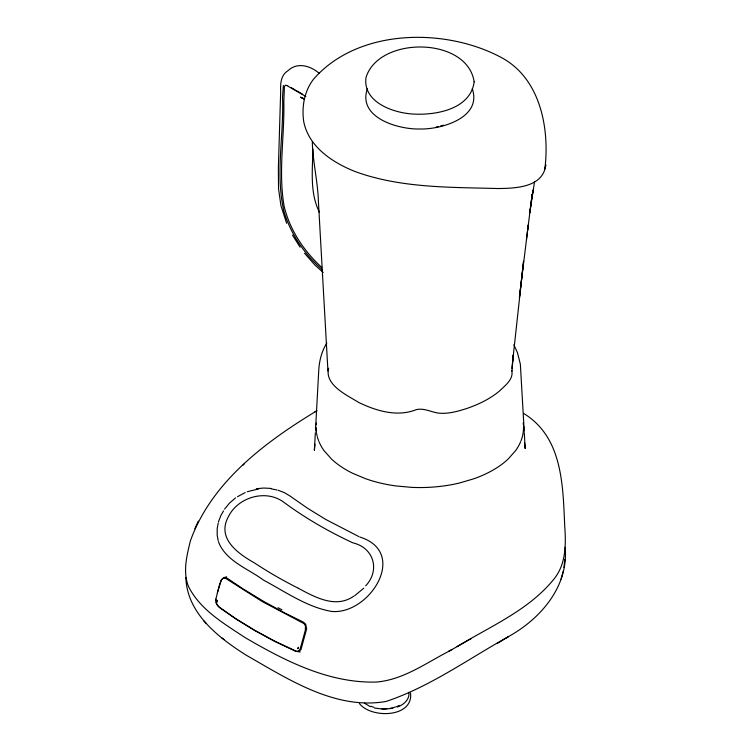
<?xml version="1.0" encoding="UTF-8"?>
<svg xmlns="http://www.w3.org/2000/svg" width="751" height="751" viewBox="0 0 751 751"><rect width="100%" height="100%" fill="white"/><g stroke="black" fill="none" stroke-linecap="round" stroke-linejoin="round"><path stroke-width="1.13" d="M312.895 149.083C312.613 170.205 309.609 192.772 319.504 212.383M215.828 600.471L215.903 599.054M315.73 425.779L318.677 371.754C319.072 361.775 321.409 351.609 326.816 343.113M315.345 432.698L314.369 450.347L314.969 444.179M523.625 431.168L523.945 426.455M185.854 577.472C186.999 613.445 218.447 637.599 246.234 655.201C288.271 679.214 335.321 710.211 386.014 701.481C429.901 686.846 468.126 659.106 508.296 636.707C540.598 618.871 568.836 586.343 565.146 547.301M563.992 567.549L564.78 559.401M512.52 362.198L513.224 355.063L511.994 371.088M511.882 368.394L523.578 261.17L519.439 297.293L528.244 225.084M526.442 239.879L528.225 225.216M527.643 230.059L532.177 194.256L529.784 212.796L534.487 182.061M532.543 193.598L533.144 189.956L531.586 199.437M218.184 523.194L217.18 528.779L217.199 535.35L218.184 540.56M544.775 169.088L545.799 164.901C543.029 187.619 515.562 188.304 497.941 188.539C450.215 187.177 400.705 188.201 355.242 171.594C332.646 162.62 308.52 146.914 303.676 121.324C301.611 106.689 304.371 91.096 313.533 79.193C357.654 28.566 443.963 27.355 500.26 56.945C540.138 77.409 549.741 127.726 544.944 168.365M217.321 592.821L221.31 580.072L223.009 578.336L225.084 578.035L262.643 601.786L304.042 623.621L305.441 625.93L305.338 630.249L300.043 649.408L298.616 650.939L296.457 651.267L274.35 640.95L254.448 630.127L235.711 618.636L218.428 606.564L216.269 603.4L215.79 599.42L219.414 585.048L221.489 579.603L224.511 577.341L226.793 577.913L242.986 588.84L263.319 601.194L284.704 612.938L303.62 622.269L305.723 624.231L306.652 628.775L300.973 649.624L298.231 651.708L295.612 651.333L274.678 641.363L254.824 630.587L236.143 619.124L219.808 607.756L217.095 604.865L216.025 601.983M561.063 579.115L563.241 571.117M367.38 88.674C357.307 117.823 398.396 129.529 419.818 129.003C441.25 129.529 482.33 117.823 472.257 88.674M283.371 85.426L282.536 97.001C284.038 135.152 275.101 174.392 284.094 212.026C290.956 234.378 304.718 254.542 322.376 269.769M218.381 522.076L220.878 515.505L223.516 510.924M316.396 411.05C264.896 442.226 211.313 482.273 190.36 540.983C186.792 555.609 182.624 572.037 188.548 586.597C200.188 609.746 223.76 623.461 244.61 637.28L245.042 637.552C284.939 660.899 329.079 683.438 376.533 682.049C403.296 679.73 425.676 663.283 448.891 651.267M198.273 521.147L194.828 528.76M365.681 585.818C380.344 570.328 373.885 547.695 352.867 542.842C328.337 531.445 304.793 517.843 283.071 501.706C265.263 489.117 237.842 497.34 228.435 516.622C216.419 538.345 237.814 553.496 254.382 562.893A583.33 421.471 -18.1 0 0 275.748 576.083A583.067 423.414 -17.8 0 0 298.354 588.258M224.577 509.103L229.534 503.067L235.551 497.894M243.127 465.076L244.131 464.109M363.794 588.193L354.65 595.731M224.192 577.913L226.445 576.73M497.2 643.541L508.296 636.707L506.23 637.975M237.447 496.73L245.22 492.562M471.196 638.575L457.134 646.62C490.553 626.165 528.685 610.31 553.891 579.152C566.047 564.254 566.019 544.71 564.761 526.629C562.865 486.038 562.95 437.382 523.635 413.425M452.036 649.502L448.488 651.492L457.537 646.386M314.979 411.801L316.96 410.759M353.777 596.181C335.725 608.808 315.016 597.214 298.344 588.277M396.659 706.644L399.344 705.433M397.213 707.057C403.484 704.936 409.924 699.585 408.844 692.281M247.239 491.717L258.701 488.929M393.627 707.526L395.646 706.935M440.518 126.065L443.541 125.201M436.331 126.975L438.453 126.553M392.98 708.287L383.695 709.216L374.496 708.024M256.363 488.713L263.714 488.047L270.886 488.403M299.011 651.924L300.325 651.915M271.177 488.826L276.894 489.981M287.764 85.764L285.371 85.163L284.413 86.712L283.822 101.789C284.62 136.438 278.133 171.641 284.094 206.056C289.642 229.806 303.855 251.031 321.7 267.365M278.039 490.206L284.376 492.628L289.989 495.998L307.394 508.155L325.85 519.504L358.809 536.571M301.874 97.874L303.995 98.757L300.522 97.142L304.371 99.245M359.795 537.021C409.192 552.501 369.445 614.966 331.66 611.445C306.924 607.146 285.511 591.816 263.62 580.194C247.971 568.526 225.732 561.175 218.381 541.602M370.365 706.682L364.348 703.124M288.009 86.205L305.873 96.513M319.081 73.222C310.407 65.797 297.415 61.835 288.084 70.603C280.667 75.091 280.311 83.924 280.667 91.641L278.368 168.168L278.546 188.764L280.94 205.661L286.619 223.282M291.332 87.726L295.105 89.913M295.941 90.392L302.615 94.241M221.62 637.712L224.061 639.589M323.24 272.51L314.744 264.859L304.512 253.19M203.587 620.655L206.009 623.255M359.419 703.537C370.928 718.688 413.501 717.89 410.534 693.051M300.081 247.173L292.514 235.138M513.853 344.756L517.439 352.632L520.349 364.16L523.907 425.779M524.611 443.015L525.174 448.535L524.292 432.698M511.741 370.384C513.966 379.293 504.794 385.798 499.227 391.243C489.727 399.091 478.471 404.451 466.887 408.45C457.556 411.445 447.756 414.233 437.852 413.041C430.708 411.83 423.771 407.868 416.373 409.624C397.241 417.237 376.626 411.032 358.912 402.564C347.366 395.298 324.441 385.207 328.591 368.215L327.934 370.994L318.415 201.634C317.814 181.526 312.791 161.869 312.303 141.751M523.794 426.455L524.226 431.384M315.692 426.455L316.011 431.168M392.613 707.827A23.14 13.358 0 0 1 390.454 708.231M387.122 708.615A23.14 13.358 0 0 1 381.452 708.615M373.885 707.292A23.14 13.358 0 0 1 370.966 706.278M281.916 609.793A587.432 339.152 0 0 1 278.03 607.7M520.64 441.672A104.258 60.193 0 0 1 515.618 450.609L508.22 458.974A103.535 59.78 0 0 1 473.994 478.734L459.499 483.006A104.258 60.193 0 0 1 436.04 486.817A103.3 59.639 0 0 1 411.689 487.371L395.617 485.906A104.136 60.118 0 0 1 365.643 478.734L352.491 473.214A103.356 59.667 0 0 1 331.416 458.974L324.028 450.609A104.258 60.193 0 0 1 319.006 441.672M523.503 427.695A103.3 59.639 0 0 1 521.006 440.753M523.184 423.001A103.3 59.639 0 0 1 523.391 424.878M318.631 440.753A103.281 59.629 0 0 1 317.41 437.063M317.166 436.134A103.281 59.629 0 0 1 316.593 433.327M316.453 432.398A103.281 59.629 0 0 1 316.133 427.695M316.255 424.878A103.281 59.629 0 0 1 316.462 423.001M217.058 600.378L217.077 601.927L217.058 600.378M474.153 81.821C470.624 109.299 435.683 115.476 412.815 114.021C393.12 112.847 362.902 102.296 365.953 77.728C378.457 35.804 467.272 36.395 474.153 81.821M298.391 647.343L297.865 648.573L298.391 647.343"/></g></svg>
